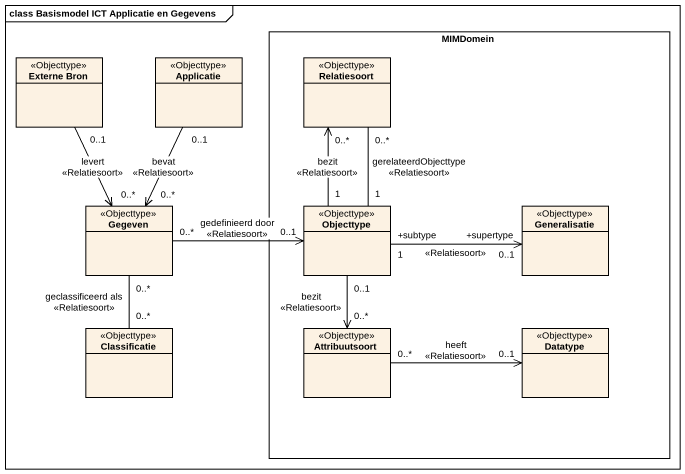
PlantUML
@startuml
mainframe class Basismodel ICT Applicatie en Gegevens
hide circle
hide empty members
rectangle MIMDomein {
  class Relatiesoort <<Objecttype>>
  class Objecttype <<Objecttype>>
  class Generalisatie <<Objecttype>>
  class Attribuutsoort <<Objecttype>>
  class Datatype <<Objecttype>>
}
class "Externe Bron" as Externe_Bron <<Objecttype>>
class Applicatie <<Objecttype>>
class Gegeven <<Objecttype>>
class Classificatie <<Objecttype>>
Externe_Bron "0..1" --> "0..*" Gegeven : levert\n<<Relatiesoort>>
Applicatie "0..1" --> "0..*" Gegeven : bevat\n<<Relatiesoort>>
Relatiesoort "0..*" -- "1" Objecttype : gerelateerdObjecttype\n<<Relatiesoort>>
Gegeven "0..*" -right-> "0..1" Objecttype : gedefinieerd door\n<<Relatiesoort>>
Gegeven "0..*" -- "0..*" Classificatie : geclassificeerd als\n<<Relatiesoort>>
Objecttype "1" -up-> "0..*" Relatiesoort : bezit\n<<Relatiesoort>>
Objecttype "+subtype\n1" -right-> "+supertype\n0..1" Generalisatie : <<Relatiesoort>>
Objecttype "0..1" --> "0..*" Attribuutsoort : bezit\n<<Relatiesoort>>
Attribuutsoort "0..*" -right-> "0..1" Datatype : heeft\n<<Relatiesoort>>
@enduml
